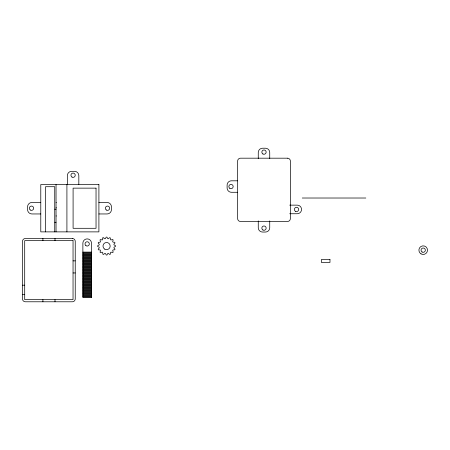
<?xml version="1.0" encoding="UTF-8"?>
<svg xmlns="http://www.w3.org/2000/svg" width="450" height="450" viewBox="0 0 450 450"><rect width="100%" height="100%" fill="white"/><g stroke="black" fill="none" stroke-linecap="round" stroke-linejoin="round"><path stroke-width="0.67" d="M237.589 180.804L231.412 180.804A4.303 4.303 0 0 0 227.109 185.107L227.109 187.976A4.303 4.303 0 0 0 231.412 192.279L237.589 192.279M302.265 198.017L365.827 198.017M40.781 202.477L31.894 202.477A4.303 4.303 0 0 0 27.591 206.781L27.591 209.649A4.303 4.303 0 0 0 31.894 213.953L40.781 213.953M56.036 202.477L56.407 202.477M98.904 202.477L107.117 202.477A4.303 4.303 0 0 1 111.42 206.781L111.42 209.649A4.303 4.303 0 0 1 107.117 213.953L98.904 213.953M289.704 205.138L297.242 205.138A4.303 4.303 0 0 1 301.545 209.441A4.303 4.303 0 0 1 297.242 213.744L289.704 213.744M56.036 207.81L56.407 207.81M54.804 209.211L56.036 209.211M56.036 215.966L56.407 215.966M54.804 222.278L56.036 222.278M82.879 252.101L91.479 252.101M82.879 252.849L91.479 252.849M82.879 253.592L91.479 253.592M82.879 254.34L91.479 254.34M82.879 255.083L91.479 255.083M82.879 255.831L91.479 255.831M82.879 256.579L91.479 256.579M82.879 257.321L91.479 257.321M82.879 258.069L91.479 258.069M82.879 258.812L91.479 258.812M82.879 259.56L91.479 259.56M82.879 260.303L91.479 260.303M73.041 260.865L75.24 260.865M82.879 261.051L91.479 261.051M82.879 261.799L91.479 261.799M82.879 262.541L91.479 262.541M82.879 263.289L91.479 263.289M82.879 264.032L91.479 264.032M82.879 264.78L91.479 264.78M82.879 265.528L91.479 265.528M82.879 266.271L91.479 266.271M82.879 267.019L91.479 267.019M82.879 267.761L91.479 267.761M82.879 268.509L91.479 268.509M82.879 269.252L91.479 269.252M82.879 270L91.479 270M82.879 270.748L91.479 270.748M82.879 271.491L91.479 271.491M82.879 272.239L91.479 272.239M73.041 272.953L75.24 272.953M82.879 272.981L91.479 272.981M82.879 273.729L91.479 273.729M82.879 274.477L91.479 274.477M82.879 275.22L91.479 275.22M82.879 275.968L91.479 275.968M82.879 276.711L91.479 276.711M82.879 277.459L91.479 277.459M82.879 278.201L91.479 278.201M82.879 278.949L91.479 278.949M82.879 279.697L91.479 279.697M82.879 280.44L91.479 280.44M82.879 281.188L91.479 281.188M82.879 281.931L91.479 281.931M82.879 282.679L91.479 282.679M82.879 283.427L91.479 283.427M82.879 284.169L91.479 284.169M82.879 284.918L91.479 284.918M22.5 285.193L24.699 285.193M82.879 285.66L91.479 285.66M82.879 286.408L91.479 286.408M82.879 287.151L91.479 287.151M82.879 287.899L91.479 287.899M82.879 288.647L91.479 288.647M82.879 289.389L91.479 289.389M82.879 290.137L91.479 290.137M82.879 290.88L91.479 290.88M82.879 291.628L91.479 291.628M82.879 292.376L91.479 292.376M82.879 293.119L91.479 293.119M82.879 293.867L91.479 293.867M22.5 294.424L24.699 294.424M82.879 294.609L91.479 294.609M82.879 295.358L91.479 295.358M82.879 296.106L91.479 296.106M82.879 296.848L91.479 296.848M269.736 158.676L269.736 152.522A4.303 4.303 0 0 0 265.433 148.219L262.564 148.219A4.303 4.303 0 0 0 258.266 152.522L258.266 158.676M269.736 220.905L269.736 227.739A4.303 4.303 0 0 1 265.433 232.042L262.564 232.042A4.303 4.303 0 0 1 258.266 227.739L258.266 220.905M78.829 184.551L78.829 175.629A4.303 4.303 0 0 0 74.526 171.326L71.657 171.326A4.303 4.303 0 0 0 67.354 175.629L67.354 184.551M66.915 184.551L66.915 231.879M56.036 184.551L56.036 231.879M55.001 238.5L55.001 240.66M55.001 299.627L55.001 301.781M54.737 231.879L54.737 186.705L45.546 186.705L45.546 231.879M42.913 238.5L42.913 240.66M42.913 299.627L42.913 301.781M102.802 237.943L102.684 239.608L102.094 240.013L100.513 239.484L99.984 240.013L100.513 241.594L100.125 242.196L98.46 242.314L98.173 243L99.27 244.26L99.135 244.963L97.644 245.711L97.644 246.459L99.135 247.202L99.281 247.905L98.19 249.165L98.477 249.851L100.142 249.969L100.541 250.56L100.018 252.141L100.541 252.669L102.127 252.141L102.724 252.534L102.842 254.199L103.534 254.481L104.794 253.389L105.497 253.519L106.239 255.015L106.987 255.015L107.73 253.519L108.433 253.373L109.693 254.464L110.379 254.183L110.498 252.518L111.088 252.112L112.674 252.641L113.198 252.112L112.674 250.532L113.062 249.93L114.728 249.812L115.014 249.126L113.918 247.866L114.052 247.162L115.543 246.414L115.543 245.672L114.052 244.924L113.906 244.226L114.998 242.966L114.711 242.274L113.046 242.156L112.641 241.566L113.169 239.985L112.641 239.456L111.06 239.985L110.464 239.591L110.346 237.932L109.654 237.645L108.394 238.736L107.691 238.607L106.948 237.116L106.2 237.116L105.452 238.607L104.754 238.753L103.494 237.662L102.802 237.943M287.499 158.186L240.497 158.186A2.869 2.869 0 0 0 237.634 161.055L237.634 218.599A2.869 2.869 0 0 0 240.497 221.468L287.499 221.468A2.869 2.869 0 0 0 290.368 218.599L290.368 161.055A2.869 2.869 0 0 0 287.499 158.186M98.904 184.551L40.781 184.551L40.781 231.879L98.904 231.879L98.904 184.551M96.036 188.139L73.091 188.139L73.091 228.296L96.036 228.296L96.036 188.139M72.371 238.5L25.369 238.5A2.869 2.869 0 0 0 22.5 241.369L22.5 298.912A2.869 2.869 0 0 0 25.369 301.781L72.371 301.781A2.869 2.869 0 0 0 75.24 298.912L75.24 241.369A2.869 2.869 0 0 0 72.371 238.5M73.041 240.66L24.699 240.66L24.699 299.627L73.041 299.627L73.041 240.66M329.974 259.537L321.368 259.537L321.368 262.406L329.974 262.406L329.974 259.537M91.479 297.596L82.879 297.529L82.879 243.191A4.303 4.303 0 0 1 87.182 238.894A4.303 4.303 0 0 1 91.479 243.191L91.479 297.596M104.799 249.171A3.583 3.583 0 0 0 110.177 246.066A3.583 3.583 0 0 0 104.799 242.961A3.583 3.583 0 0 0 104.799 249.171M72.017 177.092A2.149 2.149 0 0 0 75.24 175.23A2.149 2.149 0 0 0 72.017 173.368A2.149 2.149 0 0 0 72.017 177.092M30.262 209.976A2.149 2.149 0 0 0 33.643 208.412A2.149 2.149 0 0 0 30.594 206.263A2.149 2.149 0 0 0 30.262 209.976M106.273 209.976A2.149 2.149 0 0 0 109.654 208.412A2.149 2.149 0 0 0 106.605 206.263A2.149 2.149 0 0 0 106.273 209.976M85.939 245.672A2.149 2.149 0 0 0 89.319 244.102A2.149 2.149 0 0 0 86.276 241.959A2.149 2.149 0 0 0 85.939 245.672M295.447 211.303A2.149 2.149 0 0 0 298.676 209.441A2.149 2.149 0 0 0 295.447 207.579A2.149 2.149 0 0 0 295.447 211.303M229.776 188.303A2.149 2.149 0 0 0 233.156 186.739A2.149 2.149 0 0 0 230.107 184.59A2.149 2.149 0 0 0 229.776 188.303M262.924 230.001A2.149 2.149 0 0 0 266.153 228.133A2.149 2.149 0 0 0 262.924 226.271A2.149 2.149 0 0 0 262.924 230.001M262.924 153.984A2.149 2.149 0 0 0 266.153 152.123A2.149 2.149 0 0 0 262.924 150.261A2.149 2.149 0 0 0 262.924 153.984M421.048 253.884A4.303 4.303 0 0 0 427.5 250.161A4.303 4.303 0 0 0 421.048 246.431A4.303 4.303 0 0 0 421.048 253.884M422.123 252.023A2.149 2.149 0 0 0 425.351 250.161A2.149 2.149 0 0 0 422.123 248.299A2.149 2.149 0 0 0 422.123 252.023"/></g></svg>
